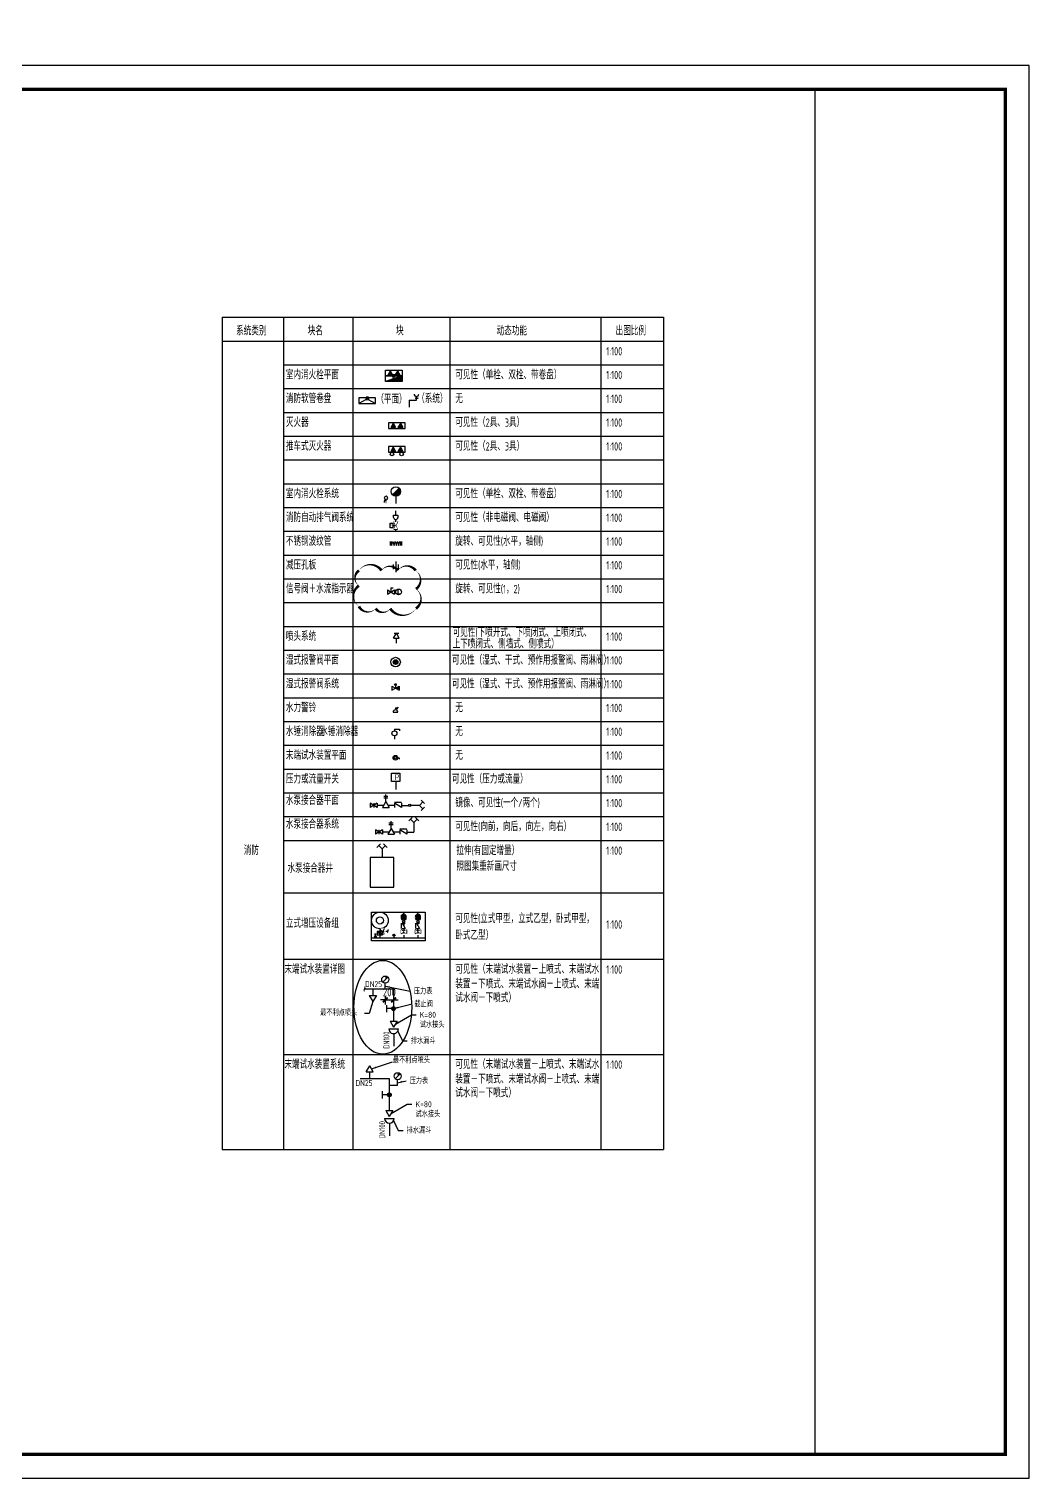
# Model space of a CAD drawing. Extents: x -973766 to 490869, y -74466 to 47007.
# Drawn here: x -146106 to -104056, y -47233 to 13707 of the extents above; entities that cross this region are included whole.
import ezdxf

# ---------------------------------------------------------------- set-up
doc = ezdxf.new("R2010")
doc.units = 0
doc.header["$LTSCALE"] = 100
doc.header["$MEASUREMENT"] = 0
doc.linetypes.add('CONTINOUS', pattern=[0])
doc.linetypes.add('DASHED', pattern=[19.05, 12.7, -6.35])
doc.layers.get('Defpoints').update_dxf_attribs({"color": 2})
for name, color, linetype in [('W-EQPM', 8, 'Continuous'), ('W-FRPT-DRAI-PIPE', 4, 'DASHED'), ('W-FRPT-EXTG', 140, 'Continuous'), ('W-FRPT-HYDT', 60, 'Continuous'), ('W-FRPT-HYDT-EQPM', 60, 'Continuous'), ('W-FRPT-NOTE', 60, 'Continuous'), ('W-FRPT-SPRL-DIMS', 61, 'Continuous'), ('W-FRPT-SPRL-EQPM', 60, 'Continuous'), ('W-NOTE', 40, 'Continuous')]:
    doc.layers.add(name, color=color, linetype=linetype)
doc.layers.add('W-FRPT-HYDT-PIPE', color=1, linetype='TH_PL09-100_XH', lineweight=30)
doc.layers.add('W-FRPT-SPRL-PIPE', color=4, linetype='TH_PL10-100_ZP', lineweight=30)
doc.layers.add('内框', color=8, linetype='Continuous', plot=False)
doc.styles.add('CCDI_T_S01', font='')
doc.styles.add('TH-STYLE3', font='tssdeng.shx', dxfattribs={"width": 0.8, "bigfont": 'tssdchn.shx'})
doc.styles.add('黑体', font='simhei.ttf')
doc.styles.get('CCDI_T_S01').set_extended_font_data('Font Creator Program')
doc.linetypes.add('TH_PL09-100_XH', pattern='A,25,["XH",TH-STYLE3,S=3,R=0,X=1.15,Y=-1.1],-6', length=31)
doc.linetypes.add('TH_PL10-100_ZP', pattern='A,25,["ZP",TH-STYLE3,S=3,R=0,X=1.15,Y=-1.25],-6.5', length=31.5)
doc.dimstyles.new('TH-DIM100-W', dxfattribs={"dimscale": 100, "dimtxt": 3.5, "dimasz": 2, "dimexe": 2, "dimexo": 3, "dimgap": 1.5, "dimtad": 1, "dimdec": 0, "dimdsep": 46, "dimtxsty": 'TH-STYLE3', "dimblk1": 'ARCHTICK', "dimblk2": 'ARCHTICK', "dimsah": 1, "dimcen": -1, "dimclrd": 256, "dimclre": 256, "dimclrt": 256, "dimazin": 0, "dimtfac": 1, "dimtdec": 0, "dimtix": 1, "dimtmove": 2, "dimatfit": 0, "dimfxl": 2, "dimtolj": 1, "dimtzin": 0, "dimlwd": -1, "dimlwe": -1, "dimarcsym": 0})
pattern_1 = [(225, (385320.485, -22544.052), (13.25825215, -13.25825215), [])]
pattern_2 = [(315, (-384620.485, -22544.052), (-13.25825215, -13.25825215), [])]

# ---------------------------------------------------------------- blocks, each defined once
blk = doc.blocks.new('THAPE_A1L_inner')
at = {"layer": '内框'}
for p, q in [((0, 609.4), (0, 594)), ((0, 609.4), (294, 609.4)), ((49, 594), (49, 609.4)), ((49, 609.4), (49, 594)), ((260.87, 594), (260.84, 609.4)), ((260.84, 609.4), (260.87, 594)), ((294, 594), (294, 609.4)), ((0, 594), (49, 594)), ((28, 594), (0, 594)), ((84, 594), (28, 594)), ((49, 594), (260.87, 594)), ((196, 594), (84, 594)), ((294, 594), (196, 594)), ((260.87, 594), (294, 594))]:
    blk.add_line(p, q, dxfattribs=at)
blk.add_lwpolyline([(0, 0), (841, 0), (841, 594), (0, 594)], close=True, dxfattribs=at)
at = {"layer": '内框', "const_width": 1.4}
blk.add_lwpolyline([(25, 584), (25, 10), (831, 10), (831, 584)], close=True, dxfattribs=at)
at = {"layer": '内框', "const_width": 0.5}
blk.add_lwpolyline([(751, 584), (751, 10)], dxfattribs=at)
at = {"layer": '内框', "style": '黑体', "width": 0.8}
for s, p in [('内框名称：', (4.43, 598.65)), ('A1L', (263.9, 598.64))]:
    blk.add_text(s, height=7, dxfattribs=at).set_placement(p)
blk.add_attdef('内框名称', (51.53, 598.63), '', height=7, dxfattribs=at)
blk = doc.blocks.new('*U330')
for p, q in [((0, 262), (75, 262)), ((75, 262), (75, 188))]:
    blk.add_line(p, q)
blk.add_lwpolyline([(42, 417, 0, 30, 0), (0, 375, 0, 0, 0), (-42, 333, 0, 0, 0)], format="xyseb")
at = {"const_width": 30}
blk.add_lwpolyline([(0, 300), (0, 150)], dxfattribs=at)
blk.add_circle((0, 375), 75)
blk = doc.blocks.new('*U331')
at = {"layer": 'W-FRPT-HYDT'}
blk.add_hatch(color=256, dxfattribs=at).paths.add_polyline_path([(-141, 359, 0.668179), (200, 500, 0.198912), (141, 641)])
blk.add_line((141, 641), (-141, 359), dxfattribs=at)
blk.add_line((141, 641), (-141, 359), dxfattribs=at)
blk.add_line((141, 641), (-141, 359), dxfattribs=at)
blk.add_line((141, 641), (-141, 359), dxfattribs=at)
blk.add_line((141, 641), (-141, 359), dxfattribs=at)
blk.add_circle((0, 500), 200, dxfattribs=at)
at = {"layer": 'W-FRPT-HYDT-PIPE'}
blk.add_line((0, 300), (0, 0), dxfattribs=at)
at = {"xscale": -1}
blk.add_blockref('*U330', (-411, -150), dxfattribs=at)
blk = doc.blocks.new('*U172')
for p, q in [((-100, 100), (-100, -100)), ((0, 225), (0, -225)), ((100, 100), (100, -100))]:
    blk.add_line(p, q)
blk = doc.blocks.new('*U173')
for points in [[(-100, 0, 1), (100, 0, 1)], [(0, 100), (0, -100, 0.414214), (100, 0, 0.414214)]]:
    blk.add_hatch(color=256).paths.add_polyline_path(points)
h = blk.add_hatch(color=256)
h.paths.add_polyline_path([(0, 100), (0, 0), (100, 0, 0.414214)])
h.paths.add_polyline_path([(0, -100), (0, 0), (-100, 0, 0.414214)])
blk.add_line((0, 100), (0, -100))
for radius in [200, 100]:
    blk.add_circle((0, 0), radius)
blk = doc.blocks.new('*U274')
blk.add_hatch(color=256).paths.add_polyline_path([(300, 0), (300, 90), (150, 0)])
for p, q in [((0, 90), (0, -90)), ((0, 90), (300, -90)), ((0, -90), (300, 90)), ((150, 114), (150, 0)), ((150, 0), (300, 0)), ((300, 90), (300, -90))]:
    blk.add_line(p, q)
blk.add_circle((150, 150), 36)
blk = doc.blocks.new('*U383')
for p, q in [((-233, 26), (-233, 217)), ((-233, 217), (-120, 217)), ((-120, 26), (-233, 26)), ((-120, 217), (-120, 26)), ((-120, 121), (0, 121)), ((77, -29), (-77, 271)), ((77, 271), (-77, -29)), ((-77, -29), (77, -29))]:
    blk.add_line(p, q)
at = {"layer": 'W-FRPT-HYDT-EQPM'}
for p, q in [((-92, 456), (-92, 563)), ((-92, 563), (92, 563)), ((92, 563), (92, 456))]:
    blk.add_line(p, q, dxfattribs=at)
blk.add_arc((0, 466), 92.5, 186.0401, 353.9599, dxfattribs=at)
at = {"layer": 'W-FRPT-HYDT-PIPE'}
for p, q in [((0, 563), (0, 732)), ((0, -88), (0, 373))]:
    blk.add_line(p, q, dxfattribs=at)
at = {"style": 'CCDI_T_S01', "width": 0.7}
blk.add_text('M', height=83.3, rotation=90, dxfattribs=at).set_placement((-137, 100))
blk.add_wipeout([(77, 271), (-77, 271), (0, 121), (77, -29), (-77, -29), (0, 121)])
blk = doc.blocks.new('*U176')
for p, q in [((0, 90), (0, -90)), ((35, 90), (35, -90)), ((60, -90), (110, 90)), ((110, 90), (160, -90)), ((160, -90), (210, 90)), ((210, 90), (260, -90)), ((260, -90), (310, 90)), ((310, 90), (360, -90)), ((360, -90), (410, 90)), ((410, 90), (435, 0)), ((435, 90), (435, -90)), ((470, 90), (470, -90)), ((35, 0), (60, -90))]:
    blk.add_line(p, q)
blk = doc.blocks.new('*U177')
at = {"layer": 'W-FRPT-SPRL-EQPM', "linetype": 'Continuous'}
for p, q in [((-120, 222), (0, 422)), ((-120, 222), (120, 222)), ((120, 222), (0, 422))]:
    blk.add_line(p, q, dxfattribs=at)
at = {"layer": 'W-FRPT-SPRL-EQPM'}
blk.add_line((-100, 422), (100, 422), dxfattribs=at)
at = {"layer": 'W-FRPT-SPRL-EQPM', "ltscale": 0.5}
blk.add_line((0, 0), (0, 222), dxfattribs=at)
blk = doc.blocks.new('*U178')
for p, q in [((438, 581), (279, 422)), ((500, 360), (359, 501)), ((500, 360), (641, 501)), ((562, 581), (721, 422))]:
    blk.add_line(p, q)
blk.add_lwpolyline([(0, -1250), (1000, -1250), (1000, 0), (0, 0)], close=True)
at = {"layer": 'W-FRPT-HYDT-PIPE'}
blk.add_line((500, 360), (500, 0), dxfattribs=at)
blk = doc.blocks.new('*U315')
for p, q in [((-752, 0), (-1020, 0)), ((-300, 0), (-568, 0)), ((0, 0), (294, 0)), ((754, 0), (344, 0))]:
    blk.add_line(p, q)
at = {"layer": 'W-FRPT-HYDT-EQPM'}
for p, q in [((-1320, 90), (-1320, -90)), ((-1020, 90), (-1320, -90)), ((-1020, -90), (-1320, 90)), ((-1170, 90), (-1170, -90)), ((-1020, 90), (-1020, -90)), ((-660, 159), (-804, -90)), ((-570, 375), (-750, 375)), ((-570, 303), (-750, 303)), ((-660, 159), (-660, 459)), ((-660, 159), (-516, -90)), ((-300, 126), (-150, 150)), ((0, 126), (-300, 126)), ((-300, 90), (-300, -90)), ((0, -90), (-300, 90)), ((0, 90), (0, -90)), ((754, 0), (896, 141)), ((966, 71), (825, 212)), ((-804, -90), (-516, -90)), ((754, 0), (896, -141)), ((966, -71), (825, -212))]:
    blk.add_line(p, q, dxfattribs=at)
blk.add_circle((344, 0), 50, dxfattribs=at)
blk = doc.blocks.new('*U194')
for p, q in [((568, 0), (300, 0)), ((1020, 0), (752, 0)), ((1320, 0), (1614, 0)), ((1614, 410), (1614, 0))]:
    blk.add_line(p, q)
at = {"layer": 'W-FRPT-HYDT-EQPM'}
for p, q in [((1544, 622), (1402, 481)), ((1685, 622), (1826, 481)), ((0, 90), (0, -90)), ((300, 90), (0, -90)), ((300, -90), (0, 90)), ((150, 90), (150, -90)), ((300, 90), (300, -90)), ((660, 159), (516, -90)), ((750, 375), (570, 375)), ((750, 303), (570, 303)), ((660, 159), (660, 459)), ((660, 159), (804, -90)), ((1020, 126), (1170, 150)), ((1320, 126), (1020, 126)), ((1020, 90), (1020, -90)), ((1320, -90), (1020, 90)), ((1320, 90), (1320, -90)), ((1614, 410), (1473, 551)), ((1614, 410), (1756, 551)), ((516, -90), (804, -90))]:
    blk.add_line(p, q, dxfattribs=at)
blk = doc.blocks.new('水流指示器')
for p, q in [((-29, 82), (-29, -78)), ((-29, -78), (67, -78))]:
    blk.add_line(p, q)
blk.add_circle((0, 0), 120)
blk = doc.blocks.new('遥控信号阀')
for p, q in [((0, 90), (0, -90)), ((0, 90), (300, -90)), ((0, -90), (300, 90)), ((150, 180), (150, 0)), ((150, 180), (246, 180)), ((300, 90), (300, -90))]:
    blk.add_line(p, q)
blk = doc.blocks.new('*U412')
at = {"layer": 'Defpoints'}
blk.add_lwpolyline([(56682, -10422, 0, 120, -0.520567), (57633, -10422, 0, 120, -0.520567), (58321, -10422, 0, 120, -0.520567), (59068, -10422, 0, 120, -0.520567), (59082, -11199, 0, 120, -0.520567), (59082, -12020, 0, 120, -0.520567), (57998, -12022, 0, 120, -0.520567), (57388, -12022, 0, 120, -0.520567), (56682, -11929, 0, 120, -0.520567), (56682, -11059, 0, 120, -0.520567)], format="xyseb", close=True, dxfattribs=at)
at = {"layer": 'W-FRPT-SPRL-PIPE'}
blk.add_line((58182, -11322), (58232, -11322), dxfattribs=at)
at = {"layer": 'W-FRPT-HYDT-EQPM'}
for name, p in [('遥控信号阀', (57882, -11322)), ('水流指示器', (58352, -11322))]:
    blk.add_blockref(name, p, dxfattribs=at)
blk = doc.blocks.new('水力警铃')
at = {"layer": 'W-FRPT-SPRL-EQPM'}
for p, q in [((-100, 0), (100, 0)), ((3, 127), (46, 193)), ((46, 193), (65, 125)), ((65, 125), (128, 211))]:
    blk.add_line(p, q, dxfattribs=at)
blk.add_arc((0, 0), 100, 0, 180, dxfattribs=at)
blk = doc.blocks.new('_ArchTick')
at = {"color": 0, "linetype": 'ByBlock', "const_width": 0.4}
blk.add_lwpolyline([(-0.5, -0.5), (0.5, 0.5)], dxfattribs=at)
blk = doc.blocks.new('闸阀')
for p, q in [((150, -225), (-150, 225)), ((-150, 225), (150, 225)), ((150, 225), (-150, -225)), ((-150, 0), (150, 0)), ((-150, -225), (150, -225))]:
    blk.add_line(p, q)
blk.add_wipeout([(150, 225), (-150, 225), (0, 0), (150, -225), (-150, -225), (0, 0)])
blk = doc.blocks.new('蝶阀')
h = blk.add_hatch(color=256)
edge = h.paths.add_edge_path()
edge.add_ellipse((0, 0), major_axis=(-50.6, 50.6), ratio=1, start_angle=135, end_angle=315)
edge.add_ellipse((0, 0), major_axis=(50.6, 50.6), ratio=1, start_angle=45, end_angle=225)
for p, q in [((-140, -225), (140, 225)), ((-140, 225), (-140, -225)), ((140, 225), (-140, 225)), ((140, -225), (140, 225)), ((-140, -225), (140, -225))]:
    blk.add_line(p, q)
blk.add_ellipse((0, 0), major_axis=(50.6, 50.6), ratio=1, start_param=5.497787143781271, end_param=11.78097245096086)
blk = doc.blocks.new('立式泵')
at = {"linetype": 'Continuous'}
h = blk.add_hatch(dxfattribs=at)
h.set_pattern_fill('NET', color=256, scale=270, angle=-270, style=0)
h.set_pattern_definition([(90, (-658012.705, -679308.226), (-33.75, -4e-11), []), (180, (-658012.705, -679308.226), (4e-11, -33.75), [])])
edge = h.paths.add_edge_path()
edge.add_arc((255, 0), 122, 0, 360)
for p, q in [((0, 98), (16, 98)), ((0, -98), (0, 98)), ((0, -98), (0, 98)), ((16, -98), (16, 98)), ((16, -98), (16, 98)), ((142, 45), (16, 67)), ((84, 185), (70, 171)), ((84, 185), (70, 171)), ((75, 135), (70, 171)), ((75, 135), (70, 171)), ((83, 176), (79, 172)), ((83, 176), (79, 172)), ((79, 172), (80, 166)), ((79, 172), (80, 166)), ((80, 166), (86, 165)), ((80, 166), (86, 165)), ((88, 174), (83, 176)), ((88, 174), (83, 176)), ((120, 180), (84, 185)), ((120, 180), (84, 185)), ((86, 165), (90, 169)), ((86, 165), (90, 169)), ((90, 169), (88, 174)), ((90, 169), (88, 174)), ((158, 112), (143, 97)), ((158, 112), (143, 97)), ((143, 97), (156, 71)), ((143, 97), (156, 71)), ((156, 102), (152, 98)), ((156, 102), (152, 98)), ((152, 98), (154, 93)), ((152, 98), (154, 93)), ((154, 93), (159, 91)), ((154, 93), (159, 91)), ((162, 101), (156, 102)), ((162, 101), (156, 102)), ((184, 99), (158, 112)), ((184, 99), (158, 112)), ((159, 91), (163, 95)), ((159, 91), (163, 95)), ((163, 95), (162, 101)), ((163, 95), (162, 101)), ((352, 112), (325, 99)), ((352, 112), (325, 99)), ((348, 101), (346, 96)), ((348, 101), (346, 96)), ((346, 96), (350, 91)), ((346, 96), (350, 91)), ((353, 103), (348, 101)), ((353, 103), (348, 101)), ((350, 91), (356, 93)), ((350, 91), (356, 93)), ((366, 97), (352, 112)), ((366, 97), (352, 112)), ((357, 98), (353, 103)), ((357, 98), (353, 103)), ((354, 71), (366, 97)), ((354, 71), (366, 97)), ((356, 93), (357, 98)), ((356, 93), (357, 98)), ((368, 45), (499, 67)), ((390, 180), (425, 185)), ((390, 180), (425, 185)), ((421, 175), (420, 169)), ((421, 175), (420, 169)), ((420, 169), (424, 165)), ((420, 169), (424, 165)), ((427, 176), (421, 175)), ((427, 176), (421, 175)), ((424, 165), (429, 167)), ((424, 165), (429, 167)), ((440, 171), (425, 185)), ((440, 171), (425, 185)), ((431, 172), (427, 176)), ((431, 172), (427, 176)), ((429, 167), (431, 172)), ((429, 167), (431, 172)), ((435, 135), (440, 171)), ((435, 135), (440, 171)), ((491, 83), (491, 67)), ((491, 83), (499, 83)), ((491, 83), (499, 83)), ((491, 83), (491, 67)), ((491, 78), (499, 78)), ((491, 78), (499, 78)), ((491, 72), (499, 72)), ((491, 72), (499, 72)), ((491, 67), (499, 67)), ((491, 67), (499, 67)), ((491, 55), (499, 55)), ((491, 55), (491, 40)), ((491, 55), (491, 40)), ((491, 55), (499, 55)), ((491, 51), (499, 51)), ((491, 51), (499, 51)), ((491, 44), (499, 44)), ((491, 44), (499, 44)), ((491, 40), (499, 40)), ((491, 40), (499, 40)), ((491, 8), (499, 8)), ((491, -8), (491, 8)), ((491, -8), (491, 8)), ((491, 8), (499, 8)), ((491, 3), (499, 3)), ((491, 3), (499, 3)), ((499, -98), (499, 98)), ((499, -98), (499, 98)), ((515, -98), (515, 98)), ((515, -98), (515, 98)), ((0, -98), (16, -98)), ((142, -45), (16, -67)), ((75, -135), (70, -171)), ((75, -135), (70, -171)), ((70, -171), (84, -185)), ((70, -171), (84, -185)), ((80, -167), (79, -172)), ((80, -167), (79, -172)), ((79, -172), (83, -176)), ((79, -172), (83, -176)), ((86, -165), (80, -167)), ((86, -165), (80, -167)), ((83, -176), (88, -175)), ((83, -176), (88, -175)), ((120, -180), (84, -185)), ((120, -180), (84, -185)), ((90, -169), (86, -165)), ((90, -169), (86, -165)), ((88, -175), (90, -169)), ((88, -175), (90, -169)), ((156, -71), (143, -97)), ((156, -71), (143, -97)), ((143, -97), (158, -112)), ((143, -97), (158, -112)), ((154, -93), (152, -98)), ((154, -93), (152, -98)), ((152, -98), (156, -103)), ((152, -98), (156, -103)), ((159, -91), (154, -93)), ((159, -91), (154, -93)), ((156, -103), (162, -101)), ((156, -103), (162, -101)), ((158, -112), (184, -99)), ((158, -112), (184, -99)), ((163, -96), (159, -91)), ((163, -96), (159, -91)), ((162, -101), (163, -96)), ((162, -101), (163, -96)), ((325, -99), (352, -112)), ((325, -99), (352, -112)), ((350, -91), (346, -95)), ((350, -91), (346, -95)), ((346, -95), (348, -101)), ((346, -95), (348, -101)), ((348, -101), (353, -102)), ((348, -101), (353, -102)), ((356, -93), (350, -91)), ((356, -93), (350, -91)), ((352, -112), (366, -97)), ((352, -112), (366, -97)), ((353, -102), (357, -98)), ((353, -102), (357, -98)), ((366, -97), (354, -71)), ((366, -97), (354, -71)), ((357, -98), (356, -93)), ((357, -98), (356, -93)), ((368, -45), (499, -67)), ((390, -180), (425, -185)), ((390, -180), (425, -185)), ((424, -165), (420, -169)), ((424, -165), (420, -169)), ((420, -169), (421, -174)), ((420, -169), (421, -174)), ((421, -174), (427, -176)), ((421, -174), (427, -176)), ((429, -166), (424, -165)), ((429, -166), (424, -165)), ((425, -185), (440, -171)), ((425, -185), (440, -171)), ((427, -176), (431, -172)), ((427, -176), (431, -172)), ((431, -172), (429, -166)), ((431, -172), (429, -166)), ((435, -135), (440, -171)), ((435, -135), (440, -171)), ((491, -3), (499, -3)), ((491, -3), (499, -3)), ((491, -8), (499, -8)), ((491, -8), (499, -8)), ((491, -55), (491, -40)), ((491, -40), (499, -40)), ((491, -40), (499, -40)), ((491, -55), (491, -40)), ((491, -44), (499, -44)), ((491, -44), (499, -44)), ((491, -51), (499, -51)), ((491, -51), (499, -51)), ((491, -55), (499, -55)), ((491, -55), (499, -55)), ((491, -67), (499, -67)), ((491, -83), (491, -67)), ((491, -83), (491, -67)), ((491, -67), (499, -67)), ((491, -72), (499, -72)), ((491, -72), (499, -72)), ((491, -78), (499, -78)), ((491, -78), (499, -78)), ((491, -83), (499, -83)), ((491, -83), (499, -83))]:
    blk.add_line(p, q, dxfattribs=at)
for centre, radius in [((84, 170), 4.96), ((84, 170), 4.96), ((84, 170), 3.24), ((84, 170), 3.24), ((255, 0), 122), ((255, 0), 122), ((158, 97), 4.96), ((158, 97), 4.96), ((158, 97), 3.24), ((158, 97), 3.24), ((352, 97), 4.96), ((352, 97), 4.96), ((352, 97), 3.24), ((352, 97), 3.24), ((425, 171), 4.96), ((425, 171), 4.96), ((425, 171), 3.24), ((425, 171), 3.24), ((84, -171), 4.96), ((84, -171), 4.96), ((84, -171), 3.24), ((84, -171), 3.24), ((158, -97), 4.96), ((158, -97), 4.96), ((158, -97), 3.24), ((158, -97), 3.24), ((352, -97), 4.96), ((352, -97), 4.96), ((352, -97), 3.24), ((352, -97), 3.24), ((425, -170), 4.96), ((425, -170), 4.96), ((425, -170), 3.24), ((425, -170), 3.24)]:
    blk.add_circle(centre, radius, dxfattribs=at)
for start, end in [(16.05611, 163.75715), (16.05611, 163.75715), (196.24659, 343.94389), (196.24659, 343.94389)]:
    blk.add_arc((255, 0), 225, start, end, dxfattribs=at)
blk = doc.blocks.new('可曲绕橡胶接头')
for p, q in [((0, 90), (0, -90)), ((240, 90), (240, -90))]:
    blk.add_line(p, q)
blk.add_circle((120, 0), 90)
blk = doc.blocks.new('止回阀')
for p, q in [((-225, 202), (225, 202)), ((-225, 135), (-225, -135)), ((-225, 135), (225, -135)), ((225, 135), (225, -135))]:
    blk.add_line(p, q)
blk.add_solid([(45, 248), (45, 202), (225, 202)])
blk = doc.blocks.new('断线')
for centre, start, end in [((-31, -21), 34.253, 147.6552), ((31, 21), 214.253, 327.6552)]:
    blk.add_arc(centre, 38.1, start, end)
blk = doc.blocks.new('电接点压力表')
for p, q in [((53, 328), (-53, 222)), ((53, 328), (-2, 295)), ((0, 200), (0, 0)), ((0, 100), (60, 100)), ((60, 100), (60, 30)), ((111, 245), (69, 245)), ((75, 275), (111, 275)), ((111, 275), (111, 245))]:
    blk.add_line(p, q)
blk.add_circle((0, 275), 75)
blk = doc.blocks.new('立式增压设备组')
at = {"layer": 'W-EQPM'}
blk.add_lwpolyline([(3425733, -1112319), (3427983, -1112319), (3427983, -1113519), (3425733, -1113519)], close=True, dxfattribs=at)
blk.add_circle((3426083, -1112669), 350, dxfattribs=at)
at = {"layer": 'W-FRPT-HYDT-PIPE'}
for p, q in [((3427083, -1112411), (3427083, -1112319)), ((3427683, -1112411), (3427683, -1112319)), ((3426083, -1113019), (3426083, -1113199)), ((3426083, -1113319), (3426083, -1113419)), ((3427083, -1112789), (3427083, -1112889)), ((3427083, -1113039), (3427083, -1113139)), ((3427083, -1113289), (3427083, -1113419)), ((3427983, -1113419), (3425733, -1113419))]:
    blk.add_line(p, q, dxfattribs=at)
at = {"layer": 'W-EQPM', "xscale": 0.5, "yscale": 0.5, "zscale": 0.5, "rotation": 270}
for p in [(3427083, -1112411), (3427683, -1112411)]:
    blk.add_blockref('立式泵', p, dxfattribs=at)
at = {"layer": 'W-FRPT-HYDT-EQPM', "yscale": 0.5, "zscale": 0.5}
for name, p, xscale, rotation in [('可曲绕橡胶接头', (3427083, -1112669), 0.5, 270), ('可曲绕橡胶接头', (3427683, -1112669), 0.5, 270), ('止回阀', (3427083, -1112889), -0.5, 90), ('止回阀', (3427683, -1112889), -0.5, 90)]:
    blk.add_blockref(name, p, dxfattribs=dict(at, xscale=xscale, rotation=rotation))
at = {"layer": 'W-FRPT-HYDT-EQPM', "xscale": 0.5, "yscale": 0.5, "zscale": 0.5}
blk.add_blockref('闸阀', (3426180, -1113118), dxfattribs=at)
at = {"layer": 'W-FRPT-HYDT-EQPM', "xscale": 0.5, "yscale": 0.5, "zscale": 0.5, "rotation": 270}
for p in [(3427083, -1113139), (3427683, -1113139)]:
    blk.add_blockref('闸阀', p, dxfattribs=at)
at = {"layer": 'W-EQPM'}
blk.add_circle((3426083, -1112669), 150, dxfattribs=at)
at = {"layer": 'W-FRPT-HYDT-EQPM'}
for p, q in [((3425892, -1113288), (3425845, -1113368)), ((3425845, -1113368), (3425938, -1113368)), ((3425928, -1113240), (3425856, -1113240)), ((3425928, -1113268), (3425856, -1113268)), ((3425892, -1113288), (3425892, -1113220)), ((3425892, -1113288), (3425938, -1113368)), ((3425892, -1113368), (3425892, -1113419))]:
    blk.add_line(p, q, dxfattribs=at)
at = {"layer": 'W-FRPT-HYDT-PIPE'}
for p, q in [((3426180, -1113118), (3426083, -1113118)), ((3426330, -1113118), (3426419, -1113118)), ((3427683, -1112889), (3427683, -1112789)), ((3427683, -1113139), (3427683, -1113039)), ((3427683, -1113289), (3427683, -1113419))]:
    blk.add_line(p, q, dxfattribs=at)
at = {"layer": 'W-FRPT-HYDT-EQPM', "xscale": 0.5, "yscale": 0.5, "zscale": 0.5, "rotation": 270}
blk.add_blockref('蝶阀', (3426083, -1113199), dxfattribs=at)
at = {"layer": 'W-FRPT-HYDT-EQPM', "xscale": 0.4800000000977889, "yscale": 0.4800000000977889, "zscale": 0.4800000000977889}
blk.add_blockref('电接点压力表', (3426664, -1113419), dxfattribs=at)
at = {"layer": 'W-FRPT-NOTE', "rotation": 270}
blk.add_blockref('断线', (3426419, -1113118), dxfattribs=at)
blk = doc.blocks.new('*U311')
at = {"layer": 'W-EQPM'}
blk.add_blockref('立式增压设备组', (-3425598, 1113513), dxfattribs=at)
blk = doc.blocks.new('*U158')
at = {"linetype": 'CONTINOUS'}
h = blk.add_hatch(dxfattribs=at)
h.set_pattern_fill('ANSI31', color=256, scale=150, angle=180, style=0)
h.set_pattern_definition(pattern_2)
h.paths.add_polyline_path([(163, 59), (237, 59), (237, 126), (163, 126)])
h = blk.add_hatch(dxfattribs=at)
h.set_pattern_fill('ANSI31', color=256, scale=150, angle=180, style=0)
h.set_pattern_definition(pattern_1)
h.paths.add_polyline_path([(537, 59), (463, 59), (463, 126), (537, 126)])
for p, q in [((200, 207), (100, 34)), ((300, 34), (100, 34)), ((200, 207), (300, 34)), ((500, 207), (400, 34)), ((400, 34), (600, 34)), ((500, 207), (600, 34))]:
    blk.add_line(p, q, dxfattribs=at)
for points in [[(700, 0), (700, 240), (0, 240), (0, 0)], [(163, 59), (237, 59), (237, 126), (163, 126)], [(537, 59), (463, 59), (463, 126), (537, 126)]]:
    blk.add_lwpolyline(points, close=True, dxfattribs=at)
for centre in [(150, -75), (550, -75)]:
    blk.add_circle(centre, 75)
blk = doc.blocks.new('末端试水装置平面')
at = {"layer": 'W-FRPT-NOTE'}
for p, q in [((100, 0), (160, 0)), ((160, 0), (160, -60))]:
    blk.add_line(p, q, dxfattribs=at)
for radius in [100, 50]:
    blk.add_circle((0, 0), radius, dxfattribs=at)
blk = doc.blocks.new('*U287')
at = {"linetype": 'CONTINOUS'}
h = blk.add_hatch(dxfattribs=at)
h.set_pattern_fill('ANSI31', color=256, scale=150, angle=180, style=0)
h.set_pattern_definition(pattern_2)
h.paths.add_polyline_path([(163, 59), (237, 59), (237, 126), (163, 126)])
h = blk.add_hatch(dxfattribs=at)
h.set_pattern_fill('ANSI31', color=256, scale=150, angle=180, style=0)
h.set_pattern_definition(pattern_1)
h.paths.add_polyline_path([(537, 59), (463, 59), (463, 126), (537, 126)])
for p, q in [((200, 207), (100, 34)), ((300, 34), (100, 34)), ((200, 207), (300, 34)), ((500, 207), (400, 34)), ((400, 34), (600, 34)), ((500, 207), (600, 34))]:
    blk.add_line(p, q, dxfattribs=at)
for points in [[(700, 0), (700, 240), (0, 240), (0, 0)], [(163, 59), (237, 59), (237, 126), (163, 126)], [(537, 59), (463, 59), (463, 126), (537, 126)]]:
    blk.add_lwpolyline(points, close=True, dxfattribs=at)
blk = doc.blocks.new('消防软管卷盘')
for p, q in [((306, 166), (0, 0)), ((300, 290), (400, 290)), ((350, 190), (350, 290)), ((394, 166), (700, 0))]:
    blk.add_line(p, q)
blk.add_lwpolyline([(0, 240), (0, 0), (700, 0), (700, 240)], close=True)
blk.add_circle((350, 190), 50)
blk = doc.blocks.new('消防软管卷盘系统')
h = blk.add_hatch(color=256)
edge = h.paths.add_edge_path()
edge.add_arc((300, 375), 25, 0, 360)
for p, q in [((0, 300), (300, 300)), ((300, 300), (300, 450)), ((300, 375), (350, 375)), ((350, 400), (350, 350))]:
    blk.add_line(p, q)
blk.add_circle((300, 375), 25)
blk.add_arc((300, 550), 100, 180, 0)
at = {"layer": 'W-FRPT-HYDT-PIPE'}
blk.add_line((0, 300), (0, 0), dxfattribs=at)
blk = doc.blocks.new('*D319')
for p, q in [((334, 661), (334, 303)), ((684, 661), (684, 303)), ((334, 503), (134, 503)), ((334, 503), (684, 503)), ((684, 503), (884, 503))]:
    blk.add_line(p, q)
at = {"layer": 'Defpoints', "color": 0}
for p in [(334, 961), (684, 961), (684, 503)]:
    blk.add_point(p, dxfattribs=at)
at = {"xscale": 200, "yscale": 200, "zscale": 200}
blk.add_blockref('_ArchTick', (334, 503), dxfattribs=at)
at = {"xscale": 200, "yscale": 200, "zscale": 200, "rotation": 180}
blk.add_blockref('_ArchTick', (684, 503), dxfattribs=at)
at = {"insert": (509, 828), "char_height": 350, "attachment_point": 5, "style": 'TH-STYLE3'}
blk.add_mtext('\\A1;200', dxfattribs=at)
blk = doc.blocks.new('水锤消除器')
for p, q in [((0, 600), (300, 600)), ((0, 600), (0, 500)), ((0, 200), (0, 0)), ((300, 600), (300, 500))]:
    blk.add_line(p, q)
blk.add_circle((0, 350), 150)
blk = doc.blocks.new('*U365')
blk.add_line((0, 335), (0, 0))
blk.add_lwpolyline([(-175, 685), (175, 685), (175, 335), (-175, 335)], close=True)
at = {"insert": (-38, 642), "char_height": 250, "attachment_point": 1, "style": 'TH-STYLE3'}
blk.add_mtext_dynamic_manual_height_columns('P', width=261.69, gutter_width=1750, heights=[0], dxfattribs=at)
blk = doc.blocks.new('*U407')
blk.add_hatch(color=256).paths.add_polyline_path([(0, 240), (700, 0), (0, 0)])
at = {"linetype": 'CONTINOUS'}
h = blk.add_hatch(dxfattribs=at)
h.set_pattern_fill('ANSI31', color=256, scale=150, angle=180, style=0)
h.set_pattern_definition([(315, (-384620.485, -22304.052), (-13.25825215, -13.25825215), [])])
h.paths.add_polyline_path([(163, 299), (237, 299), (237, 366), (163, 366)])
h = blk.add_hatch(dxfattribs=at)
h.set_pattern_fill('ANSI31', color=256, scale=150, angle=180, style=0)
h.set_pattern_definition([(225, (385320.485, -22304.052), (13.25825215, -13.25825215), [])])
h.paths.add_polyline_path([(537, 299), (463, 299), (463, 366), (537, 366)])
for p, q in [((0, 240), (0, 0)), ((700, 240), (0, 240)), ((0, 240), (700, 0)), ((0, 0), (700, 0)), ((300, 290), (400, 290)), ((350, 190), (350, 290)), ((700, 0), (700, 240))]:
    blk.add_line(p, q)
for p, q in [((200, 447), (100, 274)), ((300, 274), (100, 274)), ((200, 447), (300, 274)), ((500, 447), (400, 274)), ((400, 274), (600, 274)), ((500, 447), (600, 274))]:
    blk.add_line(p, q, dxfattribs=at)
for points in [[(700, 240), (700, 480), (0, 480), (0, 240)], [(163, 299), (237, 299), (237, 366), (163, 366)], [(537, 299), (463, 299), (463, 366), (537, 366)]]:
    blk.add_lwpolyline(points, close=True, dxfattribs=at)
blk.add_circle((350, 190), 50)
blk = doc.blocks.new('*U313')
h = blk.add_hatch(color=256)
h.paths.add_polyline_path([(764, 275, 0.198912), (741, 331), (684, 275), (684, 195, 0.414214)])
h.paths.add_polyline_path([(684, 275), (627, 218, 0.198912), (684, 195)])
h.paths.add_polyline_path([(741, 331, 0.668179), (604, 275, 0.198912), (627, 218), (684, 275)])
for p, q in [((-289, 1238), (-139, 1488)), ((-289, 1238), (11, 1238)), ((11, 1238), (-139, 1488)), ((928, 950), (1140, 1162)), ((1140, 1162), (1030, 1113)), ((384, 425), (384, 125)), ((684, 275), (384, 275)), ((534, -391), (684, -641)), ((534, -391), (834, -391)), ((834, -391), (684, -641))]:
    blk.add_line(p, q)
at = {"ltscale": 0.5}
for q in [(684, 661), (1034, 906)]:
    blk.add_line((1034, 661), q, dxfattribs=at)
at = {"linetype": 'Continuous'}
blk.add_line((486, -718), (885, -718), dxfattribs=at)
for centre, radius in [((1034, 1056), 150), ((684, 275), 80)]:
    blk.add_circle(centre, radius)
blk.add_ellipse((686, -718), major_axis=(0, 200), ratio=1, start_param=1.570797, end_param=4.712389, dxfattribs=at)
at = {"layer": 'W-FRPT-DRAI-PIPE', "ltscale": 0.5}
blk.add_line((692, -918), (692, -1444), dxfattribs=at)
at = {"layer": 'W-FRPT-SPRL-PIPE', "ltscale": 0.5}
for p, q in [((-139, 961), (-139, 1238)), ((-538, 961), (684, 961)), ((684, 961), (684, -391))]:
    blk.add_line(p, q, dxfattribs=at)
at = {"style": 'TH-STYLE3', "width": 0.7}
blk.add_text('DN100', height=250, rotation=90, dxfattribs=at).set_placement((509, -1555))
at = {"char_height": 250, "attachment_point": 1, "style": 'TH-STYLE3'}
for s, insert in [('最不利点喷头', (832, 1859)), ('\\A1;', (1967, 1271)), ('DN25', (-744, 895)), ('\\A1;压力表', (1537, 990)), ('K=80\\P试水接头', (1787, 2)), ('\\A1;排水漏斗', (1409, -1097))]:
    blk.add_mtext(s, dxfattribs=dict(at, insert=insert))
blk.add_leader([(-64, 1363), (814, 1667)], dimstyle='TH-DIM100-W', override={"dimgap": 1.5, "dimtad": 0, "dimtxsty": 'TH-STYLE3'})
at = {"annotation_type": 0, "has_hookline": 1, "hookline_direction": 0}
for points, text_width in [([(1034, 783), (1387, 865)], 562), ([(759, -516), (1437, -123), (1637, -123)], 765), ([(864, -808), (1059, -1222), (1259, -1222)], 761)]:
    blk.add_leader(points, dimstyle='TH-DIM100-W', override={"dimgap": 1.5, "dimtad": 0, "dimtxsty": 'TH-STYLE3'}, dxfattribs=dict(at, text_width=text_width))
blk = doc.blocks.new('*U318')
h = blk.add_hatch(color=256)
h.paths.add_polyline_path([(764, 135.6, 0.1989124), (740.6, 192.2), (684, 135.6), (684, 55.6, 0.4142136)])
h.paths.add_polyline_path([(684, 135.6), (627.4, 79.1, 0.1989124), (684, 55.6)])
h.paths.add_polyline_path([(740.6, 192.2, 0.6681786), (604, 135.6, 0.1989124), (627.4, 79.1), (684, 135.6)])
for p, q in [((227.9, 1249.9), (440.1, 1462.1)), ((440.1, 1462.1), (329.8, 1412.6)), ((-338.8, 684), (-188.8, 434)), ((-338.8, 684), (-38.8, 684)), ((-38.8, 684), (-188.8, 434)), ((384, 285.6), (384, -14.4)), ((684, 135.6), (384, 135.6)), ((534, -391), (684, -641)), ((534, -391), (834, -391)), ((834, -391), (684, -641))]:
    blk.add_line(p, q)
at = {"ltscale": 0.5}
blk.add_line((334, 961), (334, 1206), dxfattribs=at)
at = {"linetype": 'Continuous'}
blk.add_line((485.5, -718), (885.5, -718), dxfattribs=at)
for centre, radius in [((334, 1356), 150), ((684, 135.6), 80)]:
    blk.add_circle(centre, radius)
blk.add_ellipse((232.7, 191.3), major_axis=(0, 1972.5), ratio=0.6156135)
blk.add_ellipse((685.5, -718), major_axis=(0, 200), ratio=1, start_param=1.5707968, end_param=4.7123895, dxfattribs=at)
at = {"layer": 'W-FRPT-DRAI-PIPE', "ltscale": 0.5}
blk.add_line((692.5, -918), (692.5, -1444), dxfattribs=at)
at = {"layer": 'W-FRPT-SPRL-PIPE', "ltscale": 0.5}
for p, q in [((-537.8, 961), (684, 961)), ((-188.8, 961), (-188.8, 684)), ((684, 961), (684, -391))]:
    blk.add_line(p, q, dxfattribs=at)
at = {"xscale": 1.5, "yscale": 1.5, "zscale": 1.5, "rotation": 270}
blk.add_blockref('断线', (-537.8, 961), dxfattribs=at)
at = {"style": 'TH-STYLE3', "width": 0.7}
blk.add_text('DN100', height=250, rotation=90, dxfattribs=at).set_placement((509.3, -1555))
at = {"char_height": 250, "attachment_point": 1, "style": 'TH-STYLE3'}
for s, insert in [('DN25', (-517, 1291.8)), ('\\A1;', (1967, 1270.8)), ('\\A1;压力表', (1536.9, 989.7)), ('\\A1;最不利点喷头', (-2402.9, 91.2)), ('\\A1;截止阀', (1558.1, 450.1)), ('K=80\\P试水接头', (1786.9, 1.6)), ('\\A1;排水漏斗', (1409.1, -1096.8))]:
    blk.add_mtext(s, dxfattribs=dict(at, insert=insert))
dim = blk.add_linear_dim(base=(684, 503.2), p1=(334, 961), p2=(684, 961), text='200', dimstyle='TH-DIM100-W', override={"dimtxsty": 'TH-STYLE3'})
dim.commit()
dim.dimension.update_dxf_attribs({"geometry": '*D319', "text_midpoint": (509, 828.2)})
at = {"annotation_type": 0, "has_hookline": 1}
for points, hookline_direction, text_width in [([(334, 1083.5), (1386.9, 864.7)], 0, 562.2), ([(-188.8, 434), (-340.1, -70.2), (-540.1, -70.2)], 1, 1162.2), ([(684, 135.6), (1408.1, 325.1)], 0, 551.2), ([(759, -516), (1436.9, -123.4), (1636.9, -123.4)], 0, 765.4), ([(863.9, -808.5), (1059.1, -1221.8), (1259.1, -1221.8)], 0, 760.6)]:
    blk.add_leader(points, dimstyle='TH-DIM100-W', override={"dimgap": 1.5, "dimtad": 0, "dimtxsty": 'TH-STYLE3'}, dxfattribs=dict(at, hookline_direction=hookline_direction, text_width=text_width))

msp = doc.modelspace()

# ---------------------------------------------------------------- linework, layer by layer
for p, q in [((-137983.83, 1581.21), (-137983.83, -33418.79)), ((-137983.83, 1581.21), (-119427.57, 1581.21)), ((-135406.82, 1581.21), (-135406.82, -33418.79)), ((-132494.38, 1581.21), (-132494.38, -33418.79)), ((-128408.74, 1581.21), (-128408.74, -33418.79)), ((-122064.09, 1581.21), (-122064.09, -33418.79)), ((-119427.57, 1581.21), (-119427.57, -33418.79)), ((-137983.83, 581.21), (-119427.57, 581.21)), ((-135406.82, -418.79), (-119427.57, -418.79)), ((-135406.82, -1418.79), (-119427.57, -1418.79)), ((-135406.82, -2418.79), (-119427.57, -2418.79)), ((-135406.82, -3418.79), (-119427.57, -3418.79)), ((-135406.82, -4418.79), (-119427.57, -4418.79)), ((-135406.82, -5418.79), (-119427.57, -5418.79)), ((-135406.82, -6418.79), (-119427.57, -6418.79)), ((-135406.82, -7418.79), (-119427.57, -7418.79)), ((-135406.82, -8418.79), (-119427.57, -8418.79)), ((-135406.82, -9418.79), (-119427.57, -9418.79)), ((-135406.82, -10418.79), (-119427.57, -10418.79)), ((-135406.82, -11418.79), (-119427.57, -11418.79)), ((-135406.82, -12418.79), (-119427.57, -12418.79)), ((-135406.82, -13418.79), (-119427.57, -13418.79)), ((-135406.82, -14418.79), (-119427.57, -14418.79)), ((-135406.82, -15418.79), (-119427.57, -15418.79)), ((-135406.82, -16418.79), (-119427.57, -16418.79)), ((-135406.82, -17418.79), (-119427.57, -17418.79)), ((-135406.82, -18418.79), (-119427.57, -18418.79)), ((-135406.82, -19418.79), (-119427.57, -19418.79)), ((-135406.82, -20418.79), (-119427.57, -20418.79)), ((-135406.82, -22618.79), (-119427.57, -22618.79)), ((-135406.82, -25418.79), (-119427.57, -25418.79)), ((-135406.82, -29418.79), (-119427.57, -29418.79)), ((-137983.83, -33418.79), (-119427.57, -33418.79))]:
    msp.add_line(p, q)

# ---------------------------------------------------------------- block references
at = {"layer": 'W-FRPT-EXTG'}
for name, p in [('*U287', (-130989.82, -3092.96)), ('*U158', (-130989.82, -4092.96))]:
    msp.add_blockref(name, p, dxfattribs=at)
at = {"layer": 'W-FRPT-HYDT', "xscale": -1}
msp.add_blockref('*U407', (-130415.86, -1123.88), dxfattribs=at)
at = {"layer": 'W-FRPT-HYDT'}
msp.add_blockref('*U331', (-130680.4, -6243.13), dxfattribs=at)
at = {"layer": 'W-FRPT-HYDT-EQPM'}
for name, p in [('消防软管卷盘', (-132230.91, -2046.34)), ('消防软管卷盘系统', (-130116.35, -2196.34)), ('*U176', (-130916.61, -7931.35)), ('*U172', (-130685.85, -8908.44)), ('*U365', (-130684.9, -18275.44)), ('*U178', (-131760.75, -21136.48))]:
    msp.add_blockref(name, p, dxfattribs=at)
at = {"layer": 'W-FRPT-HYDT-PIPE'}
for name, p in [('*U315', (-130440.23, -18942.83)), ('*U194', (-131538.5, -20069.52))]:
    msp.add_blockref(name, p, dxfattribs=at)
at = {"layer": 'W-FRPT-SPRL-DIMS'}
msp.add_blockref('*U318', (-131459.58, -27627.08), dxfattribs=at)
at = {"layer": 'W-FRPT-SPRL-EQPM'}
for name, p in [('*U412', (-188915.92, 1353.16)), ('*U177', (-130653.26, -12127.96)), ('*U173', (-130690.48, -12917.4)), ('*U274', (-130846.68, -14014.91)), ('水力警铃', (-130696.68, -15027.43)), ('末端试水装置平面', (-130696.68, -16941.48)), ('*U313', (-131637.79, -31392.22))]:
    msp.add_blockref(name, p, dxfattribs=at)
at = {"layer": 'W-FRPT-SPRL-EQPM', "xscale": 0.7, "yscale": 0.7, "zscale": 0.7}
msp.add_blockref('水锤消除器', (-130740.92, -16159.72), dxfattribs=at)
at = {"layer": '内框', "xscale": 100, "yscale": 100, "zscale": 100}
msp.add_blockref('THAPE_A1L_inner', (-188155.86, -47232.69), dxfattribs=at)

# ---------------------------------------------------------------- texts
at = {"layer": 'W-NOTE', "style": 'TH-STYLE3', "width": 0.7}
for s, p in [('系统类别', (-137394.23, 827.95)), ('块名', (-134388.06, 827.95)), ('块', (-130673.17, 827.95)), ('动态功能', (-126439.96, 827.95)), ('出图比例', (-121436.19, 827.95)), ('1:100', (-121832.65, -21.68)), ('室内消火栓平面', (-135303.12, -1021.68)), ('可见性（单栓、双栓、带卷盘）', (-128177.31, -1021.68)), ('1:100', (-121832.65, -1021.68)), ('消防软管卷盘', (-135303.12, -2021.68)), ('（平面）', (-131500.36, -2046.34)), ('（系统）', (-129782.54, -2023.77)), ('无', (-128177.31, -2021.68)), ('1:100', (-121832.65, -2021.68)), ('灭火器', (-135303.12, -3021.68)), ('可见性（2具、3具）', (-128177.31, -3021.68)), ('1:100', (-121832.65, -3021.68)), ('推车式灭火器', (-135303.12, -4021.68)), ('可见性（2具、3具）', (-128177.31, -4021.68)), ('1:100', (-121832.65, -4021.68)), ('室内消火栓系统', (-135303.12, -6021.68)), ('可见性（单栓、双栓、带卷盘）', (-128177.31, -6021.68)), ('1:100', (-121832.65, -6021.68)), ('消防自动排气阀系统', (-135303.12, -7021.68)), ('可见性（非电磁阀、电磁阀）', (-128177.31, -7021.68)), ('1:100', (-121832.65, -7021.68)), ('不锈钢波纹管', (-135303.12, -8021.68)), ('旋转、可见性(水平，轴侧)', (-128177.31, -8021.68)), ('1:100', (-121832.65, -8021.68)), ('减压孔板', (-135303.12, -9021.68)), ('可见性(水平，轴侧)', (-128177.31, -9021.68)), ('1:100', (-121832.65, -9021.68)), ('信号阀＋水流指示器', (-135303.12, -10021.68)), ('旋转、可见性(1，2)', (-128177.31, -10021.68)), ('1:100', (-121832.65, -10021.68)), ('可见性(下喷开式、下喷闭式、上喷闭式、', (-128288.73, -11853.84)), ('喷头系统', (-135303.12, -12021.68)), ('上下喷闭式、侧墙式、侧喷式）', (-128288.73, -12340.61)), ('1:100', (-121832.65, -12021.68)), ('湿式报警阀平面', (-135303.12, -13021.68)), ('可见性（湿式、干式、预作用报警阀、雨淋阀）', (-128320.76, -13021.68)), ('1:100', (-121832.65, -13021.68)), ('湿式报警阀系统', (-135303.12, -14021.68)), ('可见性（湿式、干式、预作用报警阀、雨淋阀）', (-128320.76, -14021.68)), ('1:100', (-121832.65, -14021.68)), ('水力警铃', (-135303.12, -15021.68)), ('无', (-128177.31, -15021.68)), ('1:100', (-121832.65, -15021.68)), ('水锤消除器', (-135303.12, -16021.68)), ('水锤消除器', (-133857.51, -16021.68)), ('无', (-128177.31, -16021.68)), ('1:100', (-121832.65, -16021.68)), ('末端试水装置平面', (-135303.12, -17021.68)), ('无', (-128177.31, -17021.68)), ('1:100', (-121832.65, -17021.68)), ('压力或流量开关', (-135303.12, -18021.68)), ('可见性（压力或流量）', (-128320.76, -18021.68)), ('1:100', (-121832.65, -18021.68)), ('水泵接合器平面', (-135303.12, -18919.96)), ('镜像、可见性(一个/两个)', (-128177.31, -19021.68)), ('1:100', (-121832.65, -19021.68)), ('水泵接合器系统', (-135303.12, -19919.96)), ('可见性(向前，向后，向左，向右）', (-128177.31, -20021.68)), ('1:100', (-121832.65, -20021.68)), ('消防', (-137073.03, -21021.76)), ('拉伸(有固定增量）', (-128132.9, -21028.35)), ('1:100', (-121832.65, -21021.68)), ('水泵接合器井', (-135235.76, -21775.27)), ('立式增压设备组', (-135303.12, -24087.57)), ('可见性(立式甲型，立式乙型，卧式甲型，', (-128177.31, -23889.29)), ('卧式乙型）', (-128177.31, -24589.29)), ('1:100', (-121832.65, -24130.35)), ('末端试水装置详图', (-135365.5, -26021.68)), ('可见性（末端试水装置－上喷式、末端试水', (-128177.31, -26021.68)), ('1:100', (-121832.65, -26021.68)), ('装置－下喷式、末端试水阀－上喷式、末端', (-128177.31, -26640.1)), ('试水阀－下喷式）', (-128177.31, -27219.87)), ('末端试水装置系统', (-135365.5, -30021.68)), ('可见性（末端试水装置－上喷式、末端试水', (-128177.31, -30021.68)), ('1:100', (-121832.65, -30021.68)), ('装置－下喷式、末端试水阀－上喷式、末端', (-128177.31, -30640.1)), ('试水阀－下喷式）', (-128177.31, -31219.87))]:
    msp.add_text(s, height=350, dxfattribs=at).set_placement(p)
at = {"layer": 'W-NOTE', "color": 1, "style": 'TH-STYLE3', "width": 0.7}
msp.add_text('照图集重新画尺寸', height=350, dxfattribs=at).set_placement((-128132.9, -21688.78))

# ---------------------------------------------------------------- next in the draw order: block references
at = {"layer": 'W-EQPM'}
msp.add_blockref('*U311', (-131834.53, -24628.4), dxfattribs=at)
at = {"layer": 'W-FRPT-HYDT-EQPM'}
msp.add_blockref('*U383', (-130684.88, -7295.92), dxfattribs=at)

doc.saveas('drawing.dxf')
